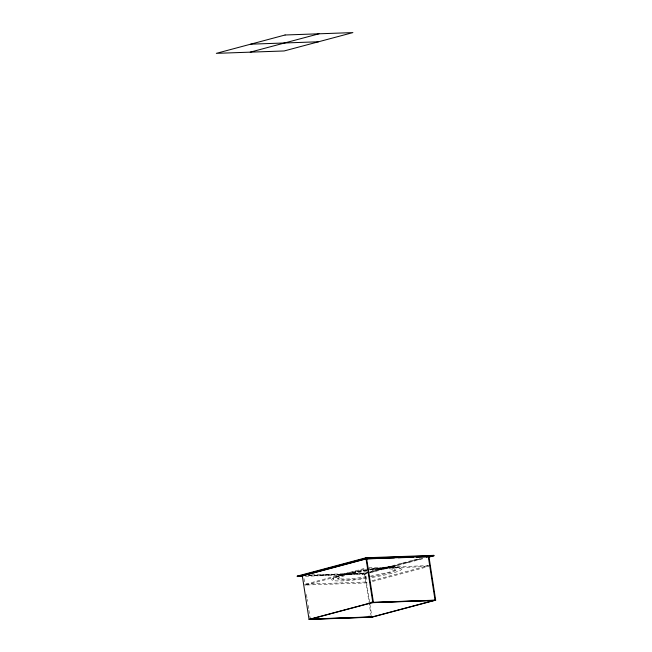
<?xml version="1.0" encoding="UTF-8"?>
<svg xmlns="http://www.w3.org/2000/svg" width="652" height="652" viewBox="0 0 652 652"><rect width="100%" height="100%" fill="white"/><g stroke="black" fill="none" stroke-linecap="round" stroke-linejoin="round"><path stroke-width="0.49" stroke-dasharray="3.26 2.44" d="M305.511 584.168L367.149 581.991L367.288 582.864L305.649 585.04L305.511 584.168L365.788 568.063M305.649 585.04L365.919 568.935M368.861 572L361.982 573.833L362.056 574.273L422.414 558.153M369.839 571.739L419.929 558.356M308.429 575.724L365.063 573.727L367.133 573.059M368.013 572.937L423.009 558.251M305.47 576.27L365.136 574.159L369.065 573.116M370.043 572.847L425.039 558.161M372.015 580.688L428.397 565.634L428.535 566.506L369.228 582.342M370.246 576.238L389.537 572.081L394.982 570.117L396.204 568.829L395.797 570.459L391.656 572.277L371.257 576.922M366.946 569.432C355.707 571.902 343.05 572.228 333.099 578.389L333.18 579.579L333.213 579.082C343.311 573.206 355.796 572.66 367.084 570.272M366.905 570.092C357.54 572.163 346.978 572.399 338.706 577.574L338.787 578.683L338.812 578.275C347.231 573.377 357.638 572.912 367.043 570.932M369.619 569.905C377.826 569.465 386.84 566.278 394.802 569.049L394.908 569.75C387.174 567.387 378.527 569.921 370.564 570.418M366.505 576.833C356.913 577.868 347.027 580.133 337.418 578.446L337.386 578.911C346.758 581.494 357.076 578.446 366.644 577.664M371.135 568.829C380.678 568.316 391.176 565.023 400.409 568.161L400.524 568.854C390.931 566.091 380.271 568.903 370.393 569.587M368.779 567.737L428.397 565.634M366.897 568.683L428.535 566.506M311.558 574.893L365.112 573.002L369.774 603.312M308.592 575.431L365.177 573.434M308.975 575.561L365.169 573.581M368.372 616.14L370.393 616.067M369.92 604.298L371.925 617.036M365.063 573.727L365.136 574.159M364.549 573.605L370.996 615.219M304.003 578.585L305.071 585.52M306.456 594.437L307.068 598.406M307.222 599.392L307.524 601.372M308.143 605.341L308.755 609.302M308.909 610.296L310.132 618.218M367.972 569.978A35.542 4.026 -8.8 0 1 401.95 568.683A35.542 4.026 -8.8 0 1 371.012 577.623M366.611 578.324A35.542 4.026 -8.8 0 1 331.721 579.555A35.542 4.026 -8.8 0 1 367.092 570.109"/><path stroke-width="0.98" d="M250.238 52.152L318.983 33.798M302.438 576.376L297.328 576.555L297.263 576.115L366.008 557.762L433.808 555.365L433.882 555.806L428.967 557.118M297.328 576.555L366.082 558.193L433.882 555.806M302.3 575.798L366.041 558.772L428.918 556.555L435.666 600.158L371.917 617.183L309.048 619.4L302.3 575.798L302.911 575.781M429.171 555.895L430.727 555.471L430.801 555.911L426.335 557.101M428.902 556.678L433.808 555.365M309.048 619.4L372.789 602.375L435.666 600.158M309.667 619.376L373.409 602.35L366.66 558.756M371.298 617.199L435.047 600.182L428.299 556.58M250.71 44.173L318.51 41.777M366.033 558.919L376.139 558.56M380.181 558.422L394.33 557.925M398.372 557.778L413.523 557.248M416.555 557.134L427.671 556.743M297.263 576.115L300.344 576.009L300.417 576.449L369.162 558.088L369.089 557.647M372.781 602.521L434.419 600.345M433.8 600.516L372.162 602.684L372.023 601.812M372.553 616.873L310.914 619.041L310.776 618.169M310.287 619.213L371.925 617.036M366.008 557.762L366.082 558.193M366.041 558.772L372.789 602.375M285.079 34.996L216.334 53.35L284.142 50.962L352.887 32.6L285.079 34.996"/></g></svg>
